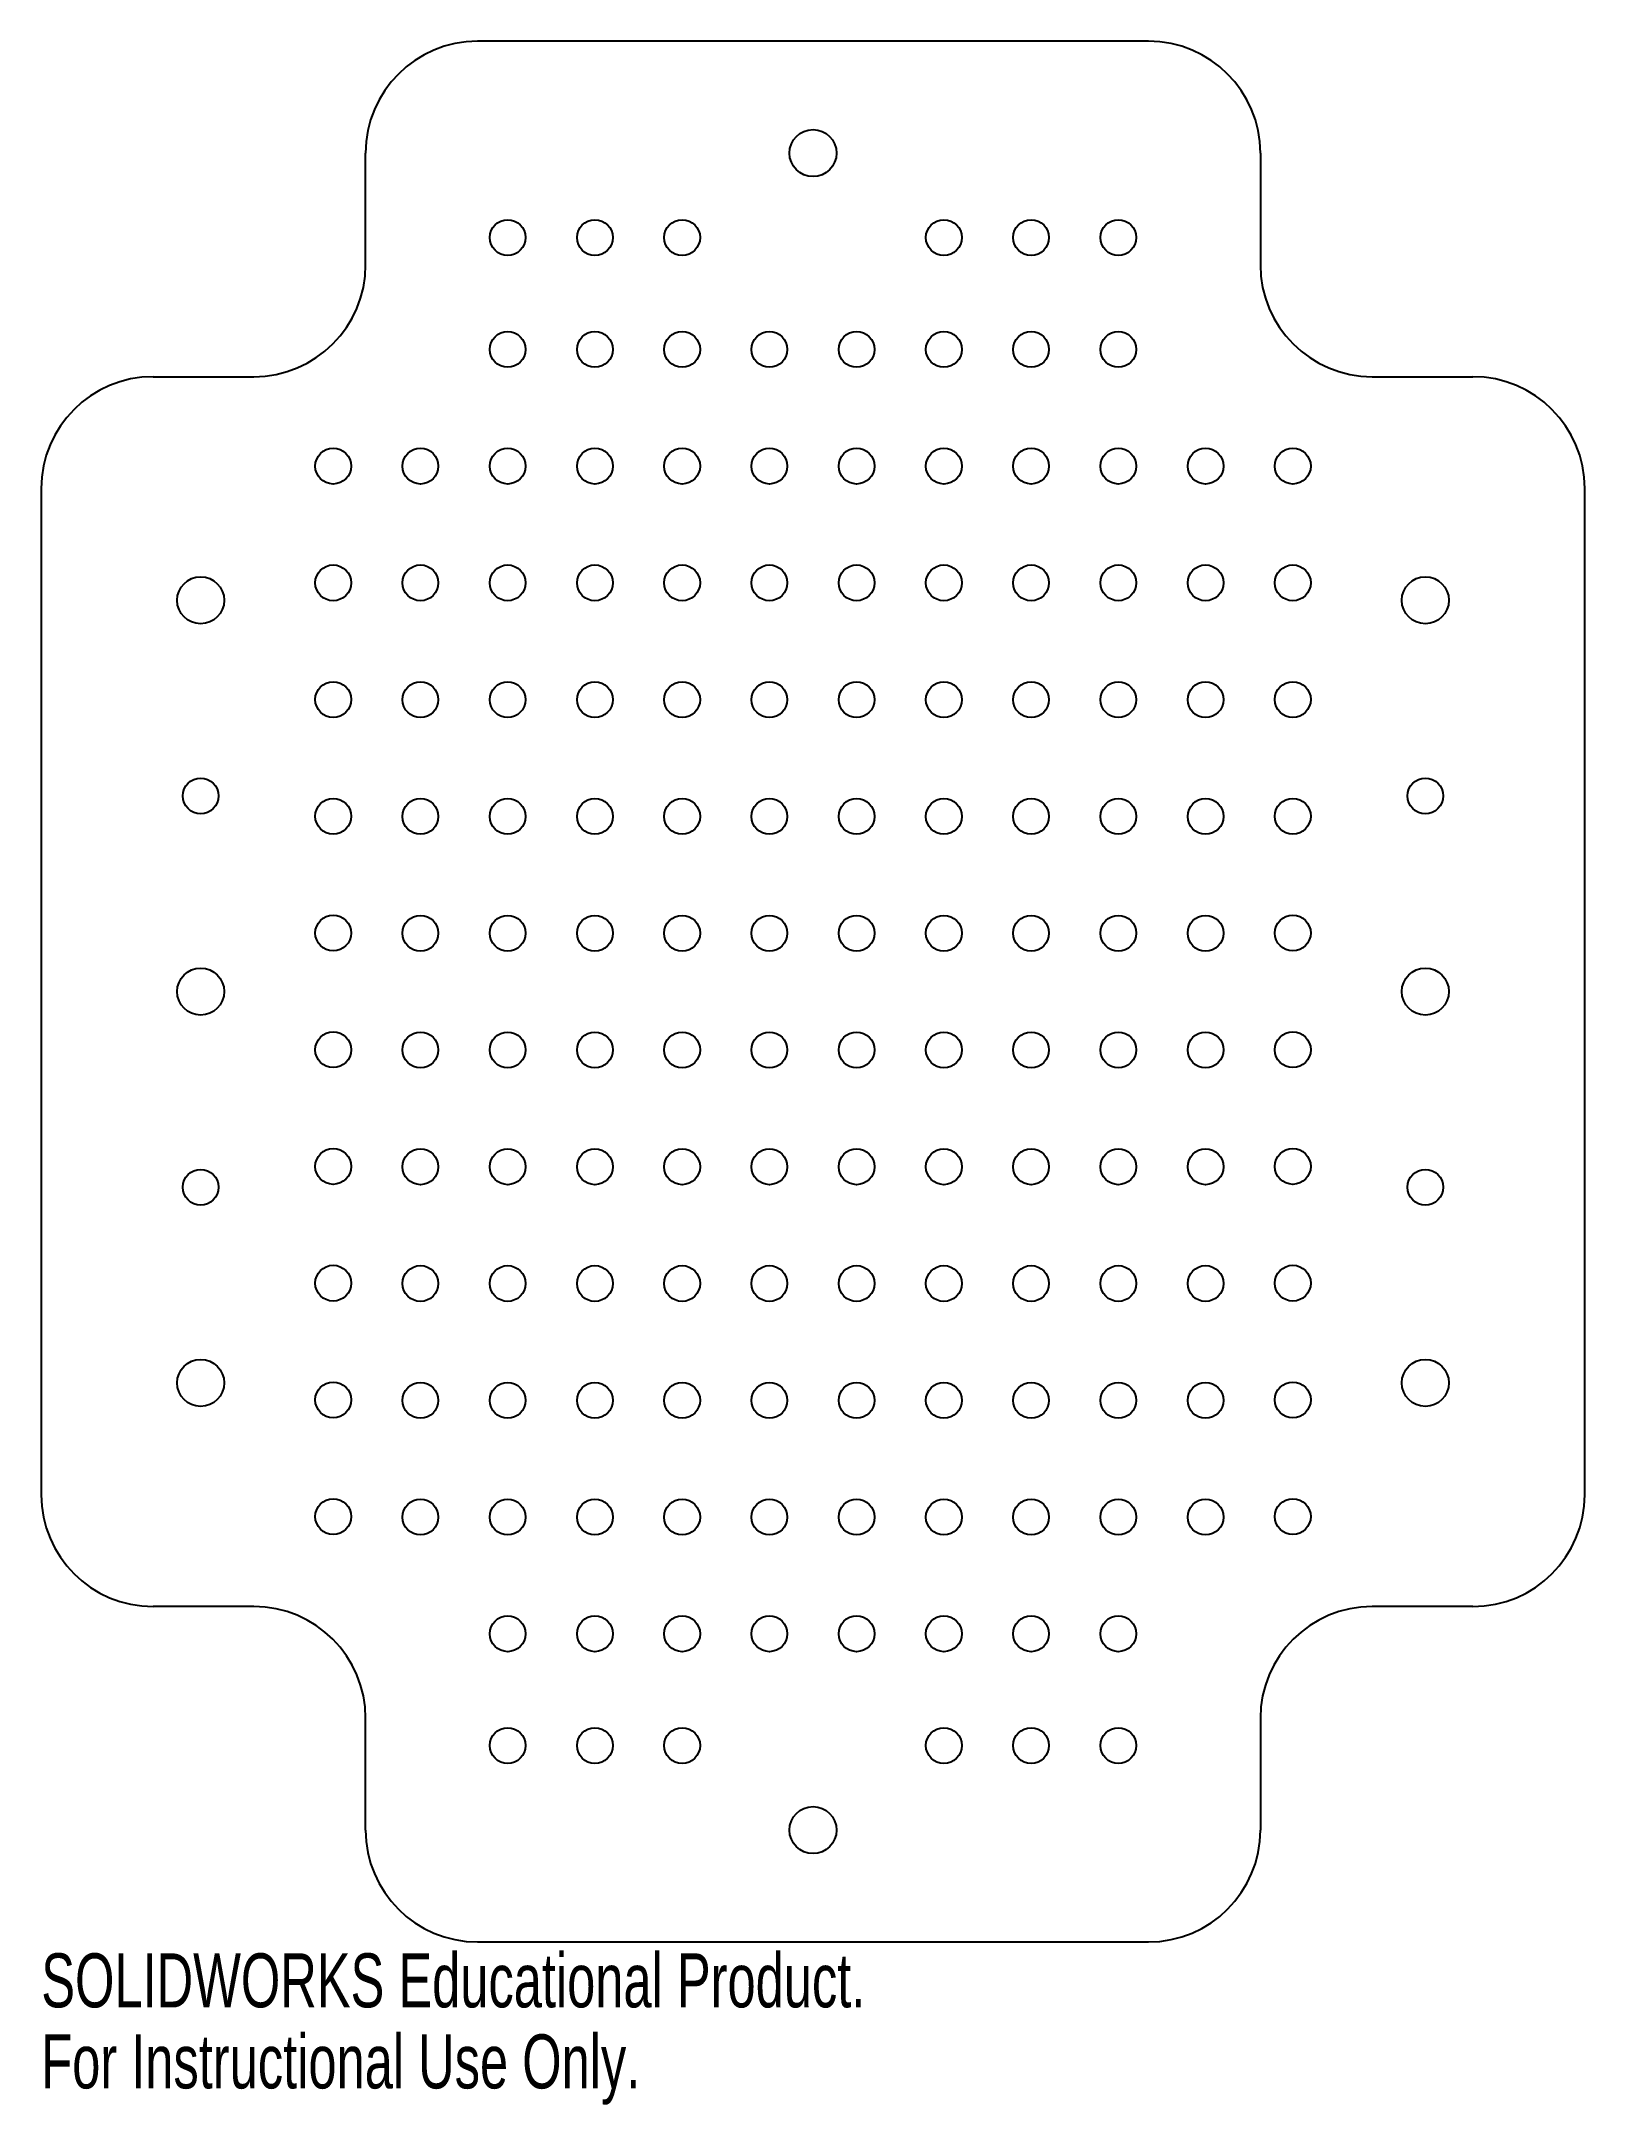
# Model space of a CAD drawing. Header units: millimetres. Extents: x 0 to 138, y -15 to 170.
import ezdxf

# ---------------------------------------------------------------- set-up
doc = ezdxf.new("R2010")
doc.units = ezdxf.units.MM
doc.styles.add('SLDTEXTSTYLE0', font='TXT', dxfattribs={"width": 0.7})

msp = doc.modelspace()

# ---------------------------------------------------------------- linework, layer by layer
at = {"color": 7, "linetype": 'Continuous', "lineweight": 25}
for p, q in [((99, 170), (39, 170)), ((29, 150), (29, 160)), ((109, 160), (109, 150)), ((10, 140), (19, 140)), ((119, 140), (128, 140)), ((0, 130), (0, 40)), ((138, 40), (138, 130)), ((19, 30), (10, 30)), ((128, 30), (119, 30)), ((29, 10), (29, 20)), ((109, 20), (109, 10)), ((39, 0), (99, 0))]:
    msp.add_line(p, q, dxfattribs=at)
for centre, radius in [((69, 160), 2.1), ((41.7, 152.44), 1.6), ((49.5, 152.44), 1.6), ((57.3, 152.44), 1.6), ((80.7, 152.44), 1.6), ((88.5, 152.44), 1.6), ((96.3, 152.44), 1.6), ((41.7, 142.44), 1.6), ((49.5, 142.44), 1.6), ((57.3, 142.44), 1.6), ((65.1, 142.44), 1.6), ((72.9, 142.44), 1.6), ((80.7, 142.44), 1.6), ((88.5, 142.44), 1.6), ((96.3, 142.44), 1.6), ((26.1, 132), 1.6), ((33.9, 132), 1.6), ((41.7, 132), 1.6), ((49.5, 132), 1.6), ((57.3, 132), 1.6), ((65.1, 132), 1.6), ((72.9, 132), 1.6), ((80.7, 132), 1.6), ((88.5, 132), 1.6), ((96.3, 132), 1.6), ((104.1, 132), 1.6), ((111.9, 132), 1.6), ((14.25, 120), 2.1), ((26.1, 121.56), 1.6), ((33.9, 121.56), 1.6), ((41.7, 121.56), 1.6), ((49.5, 121.56), 1.6), ((57.3, 121.56), 1.6), ((65.1, 121.56), 1.6), ((72.9, 121.56), 1.6), ((80.7, 121.56), 1.6), ((88.5, 121.56), 1.6), ((96.3, 121.56), 1.6), ((104.1, 121.56), 1.6), ((111.9, 121.56), 1.6), ((123.75, 120), 2.1), ((26.1, 111.12), 1.6), ((33.9, 111.11), 1.6), ((41.7, 111.11), 1.6), ((49.5, 111.11), 1.6), ((57.3, 111.11), 1.6), ((65.1, 111.11), 1.6), ((72.9, 111.11), 1.6), ((80.7, 111.11), 1.6), ((88.5, 111.11), 1.6), ((96.3, 111.11), 1.6), ((104.1, 111.11), 1.6), ((111.9, 111.12), 1.6), ((14.25, 102.5), 1.6), ((123.75, 102.5), 1.6), ((26.1, 100.68), 1.6), ((33.9, 100.67), 1.6), ((41.7, 100.67), 1.6), ((49.5, 100.67), 1.6), ((57.3, 100.67), 1.6), ((65.1, 100.67), 1.6), ((72.9, 100.67), 1.6), ((80.7, 100.67), 1.6), ((88.5, 100.67), 1.6), ((96.3, 100.67), 1.6), ((104.1, 100.67), 1.6), ((111.9, 100.68), 1.6), ((26.1, 90.24), 1.6), ((33.9, 90.22), 1.6), ((41.7, 90.22), 1.6), ((49.5, 90.22), 1.6), ((57.3, 90.22), 1.6), ((65.1, 90.22), 1.6), ((72.9, 90.22), 1.6), ((80.7, 90.22), 1.6), ((88.5, 90.22), 1.6), ((96.3, 90.22), 1.6), ((104.1, 90.22), 1.6), ((111.9, 90.24), 1.6), ((14.25, 85), 2.1), ((123.75, 85), 2.1), ((26.1, 79.8), 1.6), ((33.9, 79.78), 1.6), ((41.7, 79.78), 1.6), ((49.5, 79.78), 1.6), ((57.3, 79.78), 1.6), ((65.1, 79.78), 1.6), ((72.9, 79.78), 1.6), ((80.7, 79.78), 1.6), ((88.5, 79.78), 1.6), ((96.3, 79.78), 1.6), ((104.1, 79.78), 1.6), ((111.9, 79.8), 1.6), ((26.1, 69.36), 1.6), ((33.9, 69.33), 1.6), ((41.7, 69.33), 1.6), ((49.5, 69.33), 1.6), ((57.3, 69.33), 1.6), ((65.1, 69.33), 1.6), ((72.9, 69.33), 1.6), ((80.7, 69.33), 1.6), ((88.5, 69.33), 1.6), ((96.3, 69.33), 1.6), ((104.1, 69.33), 1.6), ((111.9, 69.36), 1.6), ((14.25, 67.5), 1.6), ((123.75, 67.5), 1.6), ((26.1, 58.92), 1.6), ((33.9, 58.89), 1.6), ((41.7, 58.89), 1.6), ((49.5, 58.89), 1.6), ((57.3, 58.89), 1.6), ((65.1, 58.89), 1.6), ((72.9, 58.89), 1.6), ((80.7, 58.89), 1.6), ((88.5, 58.89), 1.6), ((96.3, 58.89), 1.6), ((104.1, 58.89), 1.6), ((111.9, 58.92), 1.6), ((14.25, 50), 2.1), ((123.75, 50), 2.1), ((26.1, 48.48), 1.6), ((33.9, 48.44), 1.6), ((41.7, 48.44), 1.6), ((49.5, 48.44), 1.6), ((57.3, 48.44), 1.6), ((65.1, 48.44), 1.6), ((72.9, 48.44), 1.6), ((80.7, 48.44), 1.6), ((88.5, 48.44), 1.6), ((96.3, 48.44), 1.6), ((104.1, 48.44), 1.6), ((111.9, 48.48), 1.6), ((26.1, 38.04), 1.6), ((33.9, 38), 1.6), ((41.7, 38), 1.6), ((49.5, 38), 1.6), ((57.3, 38), 1.6), ((65.1, 38), 1.6), ((72.9, 38), 1.6), ((80.7, 38), 1.6), ((88.5, 38), 1.6), ((96.3, 38), 1.6), ((104.1, 38), 1.6), ((111.9, 38.04), 1.6), ((41.7, 27.56), 1.6), ((49.5, 27.56), 1.6), ((57.3, 27.56), 1.6), ((65.1, 27.56), 1.6), ((72.9, 27.56), 1.6), ((80.7, 27.56), 1.6), ((88.5, 27.56), 1.6), ((96.3, 27.56), 1.6), ((41.7, 17.56), 1.6), ((49.5, 17.56), 1.6), ((57.3, 17.56), 1.6), ((80.7, 17.56), 1.6), ((88.5, 17.56), 1.6), ((96.3, 17.56), 1.6), ((69, 10), 2.1)]:
    msp.add_circle(centre, radius, dxfattribs=at)
for centre, start, end in [((39, 160), 90, 180), ((99, 160), 0, 90), ((19, 150), 270, 0), ((119, 150), 180, 270), ((10, 130), 90, 180), ((128, 130), 0, 90), ((10, 40), 180, 270), ((128, 40), 270, 0), ((19, 20), 0, 90), ((119, 20), 90, 180), ((39, 10), 180, 270), ((99, 10), 270, 0)]:
    msp.add_arc(centre, 10, start, end, dxfattribs=at)

# ---------------------------------------------------------------- texts
at = {"color": 7, "linetype": 'Continuous', "char_height": 4.8336, "attachment_point": 1, "style": 'SLDTEXTSTYLE0'}
for s, insert in [('SOLIDWORKS Educational Product.', (0, -1.02)), ('For Instructional Use Only.', (0, -8.27))]:
    msp.add_mtext(s, dxfattribs=dict(at, insert=insert))

doc.saveas('drawing.dxf')
